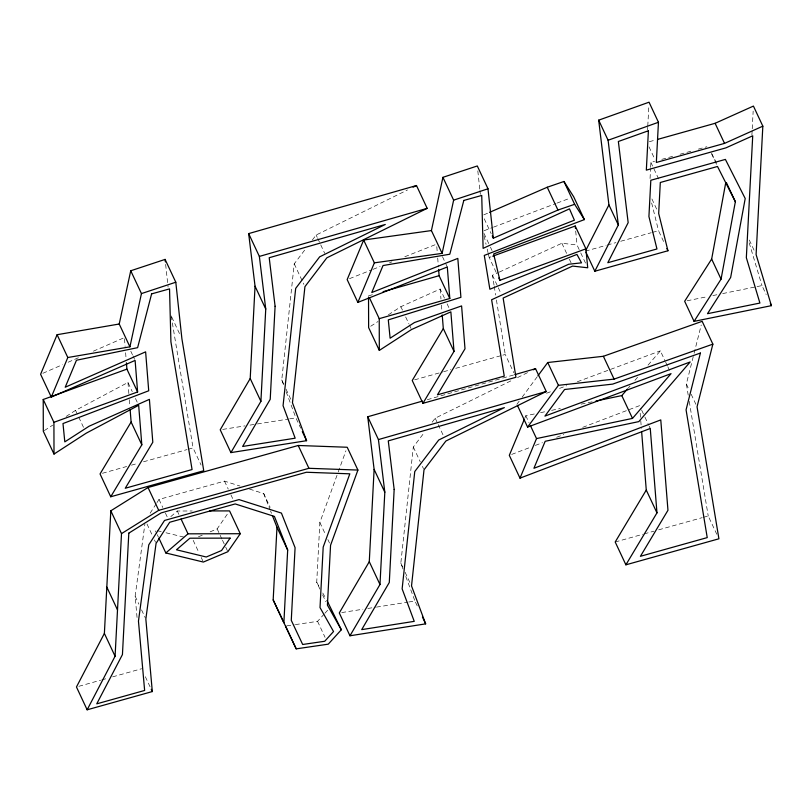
<?xml version="1.0" encoding="UTF-8"?>
<svg xmlns="http://www.w3.org/2000/svg" width="812" height="812" viewBox="0 0 812 812"><rect width="100%" height="100%" fill="white"/><g stroke="black" fill="none" stroke-linecap="round" stroke-linejoin="round"><path stroke-width="0.61" stroke-dasharray="4.06 3.04" d="M319.938 589.157L316.721 582.305L319.857 522.471L337.812 473.102M647.59 129.829L647.722 127.322M647.783 126.063L648.839 105.966M650.057 178.508L650.574 168.602M650.635 167.363L650.899 162.41L654.553 161.385M751.902 135.036L752.166 130.001M752.237 128.743L753.16 111.122M283.52 384.695L281.754 379.955L294.238 263.829L304.815 249.923M403.026 569.05L400.823 563.122L413.308 446.996L424.635 432.096M137.045 617.465L135.147 596.211L144.871 524.278M688.211 395.18L686.353 383.974L693.793 354.499M694.108 353.271L701.233 325.013M338.239 471.924L345.932 450.772M524.836 418.089L525.811 415.764L535.656 413.694M150.149 513.174L156.29 503.663M156.97 502.608L159.02 499.441L224.498 481.12L239.946 486.033M210.156 531.84L217.159 528.886L228.192 512.9M516.899 404.285L519.152 401.229M522.167 397.149L537.209 376.778M312.356 239.997L316.132 235.023L407.462 189.978M432.187 422.159L435.202 418.19L513.001 379.813M628.366 387.963L630 386.065M634.923 380.351L638.202 376.545M648.047 365.116L660.349 350.835L665.16 361.096M295.375 624.601L317.573 621.353L324.1 614.156M324.912 613.253L328.18 609.65M170.835 516.594L177.3 511.012L192.231 510.981M44.355 430.573L52.668 425.183M66.188 416.424L75.546 410.354L127.971 382.472L132.255 391.607M370.708 326.251L377.986 321.532M388.38 314.792L400.854 306.703L440.165 289.031L444.448 298.156M517.518 377.59L527.658 372.576M494.041 285.144L492.437 275.248L498.132 272.619M499.268 272.101L561.884 243.265L577.017 244.95L580.225 251.801M42.894 373.276L62.412 364.73M68.157 362.223L79.637 357.199M93.41 351.17L123.262 338.107M483.779 214.865L488.398 212.856M198.493 536.773L203.162 534.803M349.515 278.658L371.876 269.797M373.053 269.33L380.107 266.539M389.527 262.804L391.881 261.87M404.823 256.744L436.602 244.158M511.672 454.426L530.622 447.209M535.352 445.402L542.457 442.692M556.667 437.272L563.772 434.562M582.722 427.335L639.562 405.655L641.175 409.075M484.114 230.709L492.366 227.583M493.544 227.137L556.007 203.477M557.184 203.03L570.156 198.128M546.537 393.241L552.464 391.029M559.58 388.38L566.695 385.73M577.362 381.752L660.349 350.835M496.142 272.314L489.189 257.485L492.722 256.186M368.526 295.842L374.616 294.096M427.325 399.687L501.501 378.443M502.719 378.087L513.661 374.961M649.367 141.704L655.457 139.999M661.851 159.345L674.021 155.934M680.101 154.239L692.271 150.829M698.361 149.124L706.876 146.749M585.411 251.152L606.128 245.346M607.346 245.011L615.872 242.626M620.744 241.255L651.214 232.729M652.432 232.394L658.522 230.689L663.749 241.844M414.648 379.823L442.438 372.048M443.646 371.713L450.893 369.683M455.725 368.333L501.623 355.483M502.831 355.148L505.247 354.468L513.803 372.728M102.464 473.274L126.621 466.514M131.453 465.154L137.492 463.469M143.531 461.774L187.014 449.604M188.222 449.269L193.053 447.919L201.082 465.032M78.865 686.302L100.586 680.223M101.794 679.888L107.823 678.203M112.655 676.853L141.613 668.743M615.202 542L642.982 534.225M644.19 533.89L653.853 531.18M658.684 529.83L702.177 517.66M703.385 517.325L708.216 515.975L716.773 534.225M540.579 412.658L545.502 411.623M551.652 410.334L560.27 408.517M581.189 404.122L592.263 401.798M687.114 300.785L707.983 296.553M712.885 295.558L717.798 294.563M722.71 293.568L755.85 286.839M757.078 286.585L761.991 285.591L766.173 294.512M222.691 429.406L245.021 425.884M249.984 425.102L256.186 424.128M257.424 423.935L288.443 419.053M289.681 418.86L295.883 417.875L300.704 428.147M341.761 612.563L362.852 609.244M367.816 608.462L375.256 607.295M376.494 607.102L407.512 602.21M408.751 602.017L414.952 601.042L404.792 573.79M286.737 625.859L294.137 624.783M161.182 531.606L155.133 530.145L156.736 533.565M166.024 532.784L185.39 537.473M249.457 489.057L263.717 493.594L270.132 507.287M316.721 582.305L319.745 587.665M322.77 593.024L325.795 598.383M711.444 153.011L717.575 165.12M711.759 154.209L716.986 165.364M749.314 240.058L755.058 252.329M649.021 146.85L654.776 159.122M650.899 162.41L659.791 181.37M651.894 198.94L657.639 211.211M686.353 383.974L689.033 389.679M691.164 394.236L697.051 406.792M665.698 362.243L667.302 365.664M667.84 366.801L669.443 370.221M580.763 252.938L585.574 263.21M641.703 410.222L644.383 415.927M644.911 417.063L648.656 425.052M649.194 426.188L650.26 428.472M561.884 243.265L566.695 253.527M569.374 259.231L572.044 264.935M484.226 218.793L491.179 233.623M484.003 233.44L489.89 245.985M490.428 247.132L492.031 250.553M492.437 275.248L497.786 286.646M498.314 287.793L500.994 293.497M525.811 415.764L529.018 422.616M442.489 256.704L447.3 266.975M447.118 303.861L449.259 308.428M400.854 306.703L402.458 310.123M405.675 316.974L408.883 323.815M409.41 324.952L411.014 328.383M435.202 418.19L443.758 436.44M316.132 235.023L317.208 237.307M317.736 238.444L324.688 253.283M413.308 446.996L420.261 461.825M422.402 466.382L423.468 468.666M294.238 263.829L303.871 284.362M400.823 563.122L402.955 567.689M405.097 572.247L409.908 582.519M415.49 602.179L418.16 607.883M281.754 379.955L283.895 384.523M286.027 389.09L291.376 400.499M319.857 522.471L325.744 535.017M327.886 539.584L329.489 543.005M322.608 594.861L325.815 601.702M317.573 621.353L325.054 637.329M171.738 317.056L179.756 334.168M224.498 481.12L228.243 489.098M230.912 494.802L233.054 499.37M217.159 528.886L221.97 539.148M222.508 540.295L225.178 545.999M225.716 547.136L227.857 551.703M130.823 351.291L132.427 354.712M132.965 355.859L134.569 359.28M135.462 398.448L137.604 403.016M193.195 540.376L199.072 552.931M201.214 557.489L203.355 562.056M177.3 511.012L178.904 514.432M159.02 499.441L162.755 507.429M165.435 513.133L167.576 517.691M157.274 534.712L158.34 536.986M146.982 523.984L152.321 535.392M154.463 539.96L155.539 542.243M75.546 410.354L78.216 416.059M78.754 417.195L83.565 427.467M135.147 596.211L138.893 604.189M141.562 609.893L145.307 617.881M145.358 676.731L150.169 687.003M263.717 493.594L270.122 509.834M270.579 511.002L271.492 513.316M286.169 391.81L295.883 417.875M749.182 242.798L761.991 285.591M651.66 203L658.522 230.689M484.074 235.947L486.063 244.321M487.2 249.111L488.053 252.694M488.337 253.892L489.189 257.485M689.246 401.402L708.216 515.975M171.2 315.919L193.053 447.919M494.234 286.382L495.635 295.05M496.436 300.004L505.247 354.468M477.821 170.906L479.821 189.429M479.953 190.668L480.359 194.372M165.638 264.428L168.084 287.032M575.698 231.065L577.017 244.95M640.171 413.217L640.668 419.52M640.769 420.778L641.368 428.33M436.805 246.686L437.303 252.989M437.709 258.033L438.409 266.864M440.165 289.031L440.957 298.917M441.444 305.099L441.84 310.042M124.51 338.868L125.109 346.43M125.616 352.733L126.012 357.777M127.971 382.472L128.864 393.597M129.352 399.778L129.839 405.949"/><path stroke-width="1.22" d="M273.177 599.926L283.875 622.743L287.681 550.059L274.415 516.412L235.196 503.937L169.708 522.258L156.066 543.38L145.845 619.028L152.311 691.56L87.148 709.8L76.46 686.982L104.383 633.421L110.818 510.809L148.028 487.515L298.217 445.483L347.211 447.25L357.909 470.067L330.555 545.288L327.419 605.123L341.324 629.767L328.261 644.17L296.207 648.859L273.177 599.926L276.983 527.242L272.416 515.64M87.148 709.8L115.081 656.238L121.506 533.626L110.818 510.809M250.208 378.534L255.049 286.22L248.665 233.602L416.485 185.522L427.183 208.339L326.83 257.84L304.936 286.646L292.452 402.772L306.581 440.693L230.912 452.609L220.214 429.792L250.208 378.534L260.906 401.351L230.912 452.609M260.906 401.351L265.747 309.037L259.363 256.419L248.665 233.602M514.879 374.606L535.555 368.689L546.253 391.506L445.9 441.007L424.006 469.813L411.522 585.939L425.65 623.86L349.972 635.776L339.284 612.958L369.277 561.691L374.119 469.387L367.734 416.759L422.463 401.087M349.972 635.776L379.975 584.508L384.817 492.204L378.433 439.576L367.734 416.759M585.929 252.268L594.82 271.228L618.328 224.965L608.919 204.888L598.677 120.166L649.042 102.2L658.451 122.277L656.34 162.461L724.527 143.389L762.833 126.164L753.424 106.078L715.108 123.302L657.893 139.319M762.833 126.164L756.104 254.562L771.4 305.667L694.067 321.369L684.658 301.282L711.657 259.058L725.715 182.873M694.067 321.369L721.066 279.145L735.357 201.721L726.466 182.761M119.222 324.008L57.104 334.706L40.6 374.281L51.298 397.098L67.802 357.524L129.92 346.825L119.222 324.008L130.742 270.772L165.1 259.404L175.798 282.221L181.898 338.736L203.751 470.737L110.736 496.761L100.049 473.944L131.118 422.017L130.133 409.654M129.92 346.825L141.44 293.589L130.742 270.772M431.416 230.567L363.664 240.027L347.16 279.592L357.859 302.409L374.362 262.844L442.114 253.385L431.416 230.567L442.936 177.331L477.294 165.963L487.992 188.78L493.32 238.19L557.946 210.054L574.642 204.299L584.386 219.605L493.635 253.973L499.887 280.302L585.919 248.837L575.221 226.02L492.722 256.186M442.114 253.385L453.634 200.148L442.936 177.331M537.96 375.763L547.735 362.517L603.387 356.285L702.167 321.329L712.865 344.146L697.051 406.792L718.914 538.792L625.9 564.817L615.202 542L646.271 490.062L641.673 432.116M524.349 419.256L509.307 455.329L519.995 478.146L650.26 428.472L656.969 512.88L625.9 564.817M519.995 478.146L536.509 438.582L530.622 426.036M585.98 250.015L608.919 204.888M110.736 496.761L141.816 444.834L138.669 405.289L86.245 433.172L54.008 454.07L43.31 431.253L43.219 399.494L126.916 369.135L126.418 362.822M442.225 314.975L443.311 328.566L412.232 380.503L422.93 403.32L515.945 377.286L503.135 298.055L572.582 266.082L587.715 267.767L585.919 248.837M422.93 403.32L454.009 351.383L450.863 311.849L411.552 329.52L379.326 350.408L368.628 327.591L368.536 297.06M209.658 510.941L229.573 510.9L240.271 533.717L227.857 551.703L203.355 562.056L165.831 552.962L158.878 538.133M517.437 405.421L527.597 427.102L558.433 385.335L614.085 379.102L712.865 344.146M595.957 401.016L621.799 395.586L627.544 388.918M536.509 438.582L632.497 418.403L671.047 373.652L527.597 427.102M165.831 552.962L187.998 533.829L240.271 533.717M121.506 533.626L158.726 510.332L308.915 468.301L357.909 470.067M413.105 187.196L416.485 185.522M533.301 369.795L535.555 368.689M51.298 397.098L135.107 360.416L137.614 391.952L53.917 422.311L54.008 454.07M489.545 212.358L547.247 187.237L563.954 181.482L573.688 196.788L584.386 219.605M357.859 302.409L447.3 266.975L449.807 298.501L379.224 318.659L379.326 350.408M618.328 224.965L608.097 140.243L658.451 122.277M141.44 293.589L175.798 282.221M453.634 200.148L487.992 188.78M259.363 256.419L427.183 208.339M383.132 291.67L439.109 275.694L438.602 269.381M378.433 439.576L546.253 391.506M594.82 271.228L667.931 250.766L658.684 213.444L660.308 182.487L717.503 166.48L735.357 201.721M327.003 600.525L341.324 629.767M715.108 123.302L724.527 143.389M770.355 303.434L771.4 305.667M711.657 259.058L721.066 279.145M666.885 248.533L667.931 250.766M598.677 120.166L608.097 140.243M563.954 181.482L574.642 204.299M547.247 187.237L557.946 210.054M603.387 356.285L614.085 379.102M621.799 395.586L632.497 418.403M646.271 490.062L656.969 512.88M492.255 235.906L493.32 238.19M547.735 362.517L558.433 385.335M498.812 278.019L499.887 280.302M439.109 275.694L449.807 298.501M443.311 328.566L454.009 351.383M363.664 240.027L374.362 262.844M369.602 298.116L379.224 318.659M374.119 469.387L384.817 492.204M422.443 617.018L425.65 623.86M255.049 286.22L265.747 309.037M369.277 561.691L379.975 584.508M302.308 431.568L306.581 440.693M298.217 445.483L308.915 468.301M276.983 527.242L287.681 550.059M285.509 626.042L296.207 648.859M126.916 369.135L137.614 391.952M181.046 519L187.998 533.829M131.118 422.017L141.816 444.834M148.028 487.515L158.726 510.332M57.104 334.706L67.802 357.524M43.219 399.494L53.917 422.311M106.819 587.096L117.507 609.913M151.245 689.276L152.311 691.56M104.383 633.421L115.081 656.238M165.1 259.404L165.374 261.921M575.221 226.02L575.464 228.537M128.803 533.149L122.439 654.573L96.74 703.852L144.637 690.454L138.456 621.129L148.769 544.852L164.521 520.451L239.022 499.603L281.429 513.093L295.081 547.694L291.275 620.338L302.673 644.484L324.709 641.267L333.539 631.533L320.019 607.579L323.196 547.095L349.83 473.822L306.408 472.259L161.131 512.91L128.803 533.149M275.095 306.266L270.223 399.321L242.636 446.458L295.172 438.186L283.063 405.706L295.69 288.382L319.664 256.836L385.294 224.467L269.208 257.719L275.095 306.266M394.165 489.433L389.293 582.478L361.705 629.625L414.242 621.353L402.133 588.862L414.759 471.549L438.734 440.002L504.364 407.624L388.278 440.886L394.165 489.433M648.402 130.773L646.332 170.134L725.887 147.875L752.724 135.807L746.34 257.688L759.91 303.059L707.485 313.696L730.648 277.481L745.213 198.534L725.39 159.406L650.818 180.274L648.92 216.52L656.959 248.969L607.802 262.723L628.163 222.65L618.358 141.491L648.402 130.773M700.401 353.058L686.069 409.857L707.232 537.605L640.424 556.301L667.961 510.281L660.775 419.905L533.92 468.28L545.177 441.292L638.811 421.611L690.159 361.979L544.933 416.099L564.573 389.496L612.654 384.117L700.401 353.058M151.611 293.893L137.624 347.668L76.47 360.234L65.214 387.222L145.622 351.85L148.718 390.775L62.991 423.549L64.808 441.87L89.127 426.198L149.398 399.362L152.808 442.225L125.271 488.245L192.068 469.549L170.916 341.801L169.535 288.879L151.611 293.893M463.804 200.452L449.807 254.217L383.031 265.544L371.774 292.533L457.816 258.399L460.911 297.334L388.298 319.887L390.115 338.218L414.435 322.547L461.592 305.921L465.002 348.784L437.465 394.805L504.262 376.108L491.615 299.76L568.684 264.245L581.514 262.844L576.936 254.41L489.869 289.224L484.277 255.425L574.388 220.204L569.476 208.857L483.11 248.36L481.729 195.438L463.804 200.452M230.111 538.123L221.544 550.536L206.248 557.002L176.478 549.785L189.886 538.204L230.111 538.123"/></g></svg>
